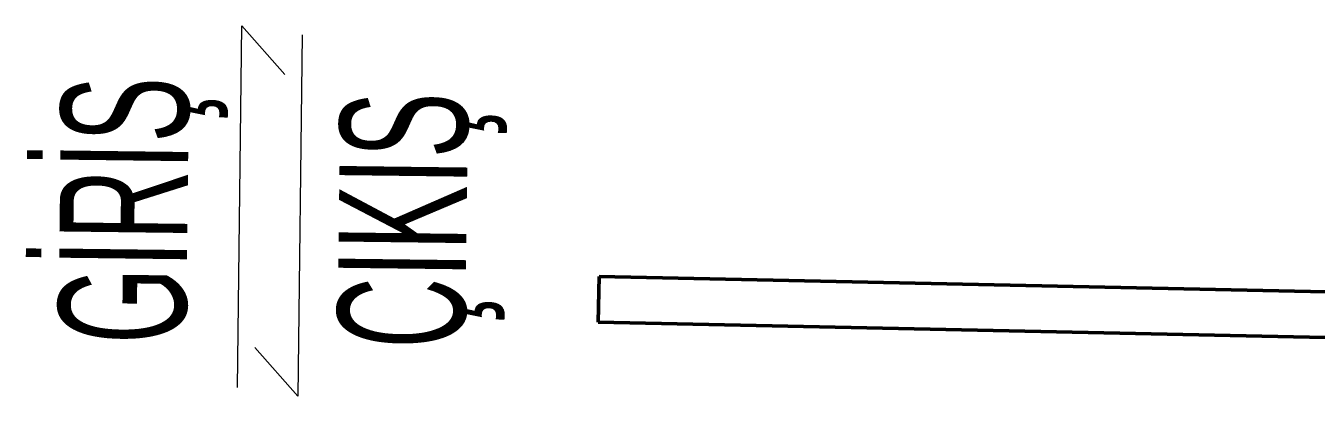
# Model space of a CAD drawing. Header units: centimetres. Extents: x 63871 to 181827, y -95930 to 42199.
# Drawn here: x 173318 to 173881, y 17172 to 17334 of the extents above; entities that cross this region are included whole.
import ezdxf

# ---------------------------------------------------------------- set-up
doc = ezdxf.new("R2010")
doc.units = ezdxf.units.CM
for name, color, linetype, lineweight in [('A-AREA-IDEN', 7, 'Continuous', 9), ('OLUK', 222, 'Continuous', 15), ('PARSEL SINIRI', 12, 'Continuous', 50)]:
    doc.layers.add(name, color=color, linetype=linetype, lineweight=lineweight)
doc.styles.add('Arial', font='Arial.ttf', dxfattribs={"height": 250})

# ---------------------------------------------------------------- blocks, each defined once
blk = doc.blocks.new('VAZİYET PLANI')
at = {"layer": 'A-AREA-IDEN'}
for p, q in [((-4541.46, 2245.91), (-4539.53, 2403.91)), ((-4539.53, 2403.91), (-4520.87, 2382.68)), ((-4513.29, 2400.02), (-4515.22, 2242.03)), ((-4515.22, 2242.03), (-4533.88, 2263.25))]:
    blk.add_line(p, q, dxfattribs=at)
at = {"layer": 'PARSEL SINIRI'}
blk.add_line((-4383.52, 2294.42), (-4383.94, 2274.38), dxfattribs=at)
for points in [[(-4383.52, 2294.42), (-3410.52, 2273.85)], [(-4383.94, 2274.42), (-3410.94, 2253.85)]]:
    blk.add_lwpolyline(points, dxfattribs=at)
at = {"layer": 'A-AREA-IDEN', "style": 'Arial', "width": 0.55}
for s, p in [('GİRİŞ', (-4564.03, 2264.59)), ('ÇIKIŞ', (-4442.13, 2262.57))]:
    blk.add_text(s, height=55.796, rotation=89.2995, dxfattribs=at).set_placement(p)

msp = doc.modelspace()

# ---------------------------------------------------------------- block references
at = {"layer": 'OLUK'}
msp.add_blockref('VAZİYET PLANI', (177951.86, 14930.11), dxfattribs=at)

doc.saveas('drawing.dxf')
